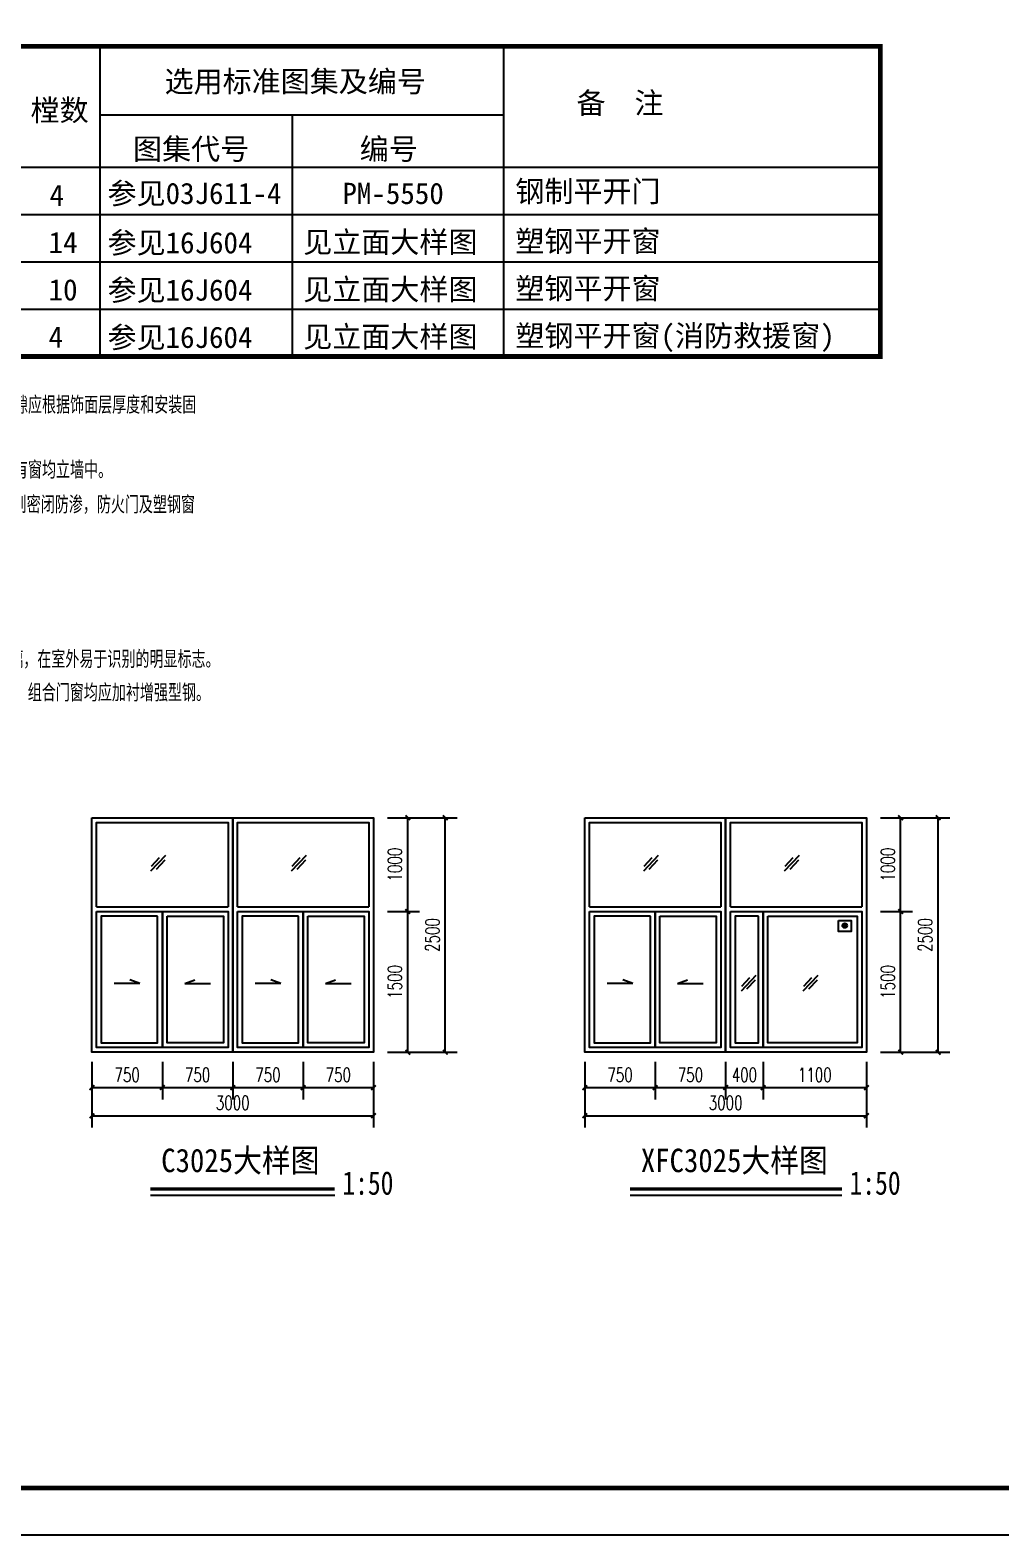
# Model space of a CAD drawing. Extents: x 4414382 to 4540065, y -615151 to -235742.
# Drawn here: x 4467752 to 4488417, y -611598 to -579524 of the extents above; entities that cross this region are included whole.
import ezdxf

# ---------------------------------------------------------------- set-up
doc = ezdxf.new("R2010")
doc.units = 0
doc.header["$LTSCALE"] = 1000
doc.header["$MEASUREMENT"] = 0
doc.layers.get('0').update_dxf_attribs({"linetype": 'CONTINUOUS'})
doc.layers.get('Defpoints').update_dxf_attribs({"linetype": 'CONTINUOUS'})
for name, color, linetype in [('DIM', 7, 'CONTINUOUS'), ('PUB_DIM', 3, 'CONTINUOUS'), ('PUB_TEXT', 7, 'CONTINUOUS'), ('PUB_TITLE', 4, 'CONTINUOUS'), ('WINDOW', 4, 'CONTINUOUS'), ('图名', 15, 'CONTINUOUS'), ('填充', 251, 'CONTINUOUS')]:
    doc.layers.add(name, color=color, linetype=linetype)
doc.styles.add('-宋体', font='', dxfattribs={"width": 0.8})
doc.styles.add('_TCH_DIM_T3', font='SIMPLEX', dxfattribs={"width": 0.705882, "bigfont": 'GBCBIG'})
doc.styles.add('HZ1', font='txt.shx', dxfattribs={"bigfont": 'hzdx.shx'})
doc.styles.add('宋体', font='', dxfattribs={"width": 0.7})
doc.styles.get('-宋体').set_extended_font_data('SimSun')
doc.styles.get('宋体').set_extended_font_data('SimSun')
doc.dimstyles.new('_TCH_ARCH&&100', dxfattribs={"dimtxt": 297.5, "dimasz": 100, "dimexe": 250, "dimexo": 300, "dimgap": 126.25, "dimtad": 1, "dimdec": 0, "dimzin": 0, "dimdsep": 46, "dimtxsty": '_TCH_DIM_T3', "dimblk": 'ARCHTICK', "dimcen": 0.09, "dimclrt": 7, "dimazin": 2, "dimtfac": 1, "dimtdec": 0, "dimtix": 1, "dimtmove": 2, "dimatfit": 3, "dimfxl": 0, "dimtolj": 1, "dimtzin": 0, "dimarcsym": 0})

# ---------------------------------------------------------------- blocks, each defined once
blk = doc.blocks.new('_ArchTick')
at = {"color": 0, "linetype": 'ByBlock', "const_width": 0.4}
blk.add_lwpolyline([(-0.5, -0.5), (0.5, 0.5)], dxfattribs=at)
blk = doc.blocks.new('*D32')
at = {"layer": 'Defpoints', "color": 0}
for p in [(4483373, -601211), (4485573, -601211), (4485573, -602064)]:
    blk.add_point(p, dxfattribs=at)
at = {"layer": 'PUB_DIM', "color": 0, "lineweight": -2}
for p, q in [((4483373, -601511), (4483373, -602314)), ((4485573, -601511), (4485573, -602314)), ((4483373, -602064), (4485573, -602064))]:
    blk.add_line(p, q, dxfattribs=at)
at = {"layer": 'PUB_DIM', "color": 0, "lineweight": -2, "xscale": 100, "yscale": 100, "zscale": 100, "rotation": 180}
blk.add_blockref('_ArchTick', (4483373, -602064), dxfattribs=at)
at = {"layer": 'PUB_DIM', "color": 0, "lineweight": -2, "xscale": 100, "yscale": 100, "zscale": 100}
blk.add_blockref('_ArchTick', (4485573, -602064), dxfattribs=at)
at = {"layer": 'PUB_DIM', "color": 7, "insert": (4484473, -601789), "char_height": 297.5, "attachment_point": 5, "style": '_TCH_DIM_T3'}
blk.add_mtext('\\A1;1100', dxfattribs=at)
blk = doc.blocks.new('*D33')
at = {"layer": 'Defpoints', "color": 0}
for p in [(4482573, -601211), (4483373, -601211), (4483373, -602064)]:
    blk.add_point(p, dxfattribs=at)
at = {"layer": 'PUB_DIM', "color": 0, "lineweight": -2}
for p, q in [((4482573, -601511), (4482573, -602314)), ((4483373, -601511), (4483373, -602314)), ((4482573, -602064), (4483373, -602064))]:
    blk.add_line(p, q, dxfattribs=at)
at = {"layer": 'PUB_DIM', "color": 0, "lineweight": -2, "xscale": 100, "yscale": 100, "zscale": 100, "rotation": 180}
blk.add_blockref('_ArchTick', (4482573, -602064), dxfattribs=at)
at = {"layer": 'PUB_DIM', "color": 0, "lineweight": -2, "xscale": 100, "yscale": 100, "zscale": 100}
blk.add_blockref('_ArchTick', (4483373, -602064), dxfattribs=at)
at = {"layer": 'PUB_DIM', "color": 7, "insert": (4482973, -601789), "char_height": 297.5, "attachment_point": 5, "style": '_TCH_DIM_T3'}
blk.add_mtext('\\A1;400', dxfattribs=at)
blk = doc.blocks.new('*D34')
at = {"layer": 'Defpoints', "color": 0}
for p in [(4481073, -601211), (4482573, -601211), (4482573, -602064)]:
    blk.add_point(p, dxfattribs=at)
at = {"layer": 'PUB_DIM', "color": 0, "lineweight": -2}
for p, q in [((4481073, -601511), (4481073, -602314)), ((4482573, -601511), (4482573, -602314)), ((4481073, -602064), (4482573, -602064))]:
    blk.add_line(p, q, dxfattribs=at)
at = {"layer": 'PUB_DIM', "color": 0, "lineweight": -2, "xscale": 100, "yscale": 100, "zscale": 100, "rotation": 180}
blk.add_blockref('_ArchTick', (4481073, -602064), dxfattribs=at)
at = {"layer": 'PUB_DIM', "color": 0, "lineweight": -2, "xscale": 100, "yscale": 100, "zscale": 100}
blk.add_blockref('_ArchTick', (4482573, -602064), dxfattribs=at)
at = {"layer": 'PUB_DIM', "color": 7, "insert": (4481823, -601789), "char_height": 297.5, "attachment_point": 5, "style": '_TCH_DIM_T3'}
blk.add_mtext('\\A1;750', dxfattribs=at)
blk = doc.blocks.new('*D35')
at = {"layer": 'Defpoints', "color": 0}
for p in [(4479573, -601211), (4481073, -601211), (4481073, -602064)]:
    blk.add_point(p, dxfattribs=at)
at = {"layer": 'PUB_DIM', "color": 0, "lineweight": -2}
for p, q in [((4479573, -601511), (4479573, -602314)), ((4481073, -601511), (4481073, -602314)), ((4479573, -602064), (4481073, -602064))]:
    blk.add_line(p, q, dxfattribs=at)
at = {"layer": 'PUB_DIM', "color": 0, "lineweight": -2, "xscale": 100, "yscale": 100, "zscale": 100, "rotation": 180}
blk.add_blockref('_ArchTick', (4479573, -602064), dxfattribs=at)
at = {"layer": 'PUB_DIM', "color": 0, "lineweight": -2, "xscale": 100, "yscale": 100, "zscale": 100}
blk.add_blockref('_ArchTick', (4481073, -602064), dxfattribs=at)
at = {"layer": 'PUB_DIM', "color": 7, "insert": (4480323, -601789), "char_height": 297.5, "attachment_point": 5, "style": '_TCH_DIM_T3'}
blk.add_mtext('\\A1;750', dxfattribs=at)
blk = doc.blocks.new('*D36')
at = {"layer": 'Defpoints', "color": 0}
for p in [(4485873, -596311), (4487102, -596311), (4485873, -601311)]:
    blk.add_point(p, dxfattribs=at)
at = {"layer": 'PUB_DIM', "color": 0, "lineweight": -2}
for p, q in [((4486173, -596311), (4487352, -596311)), ((4487102, -601311), (4487102, -596311)), ((4486173, -601311), (4487352, -601311))]:
    blk.add_line(p, q, dxfattribs=at)
at = {"layer": 'PUB_DIM', "color": 0, "lineweight": -2, "xscale": 100, "yscale": 100, "zscale": 100}
for p, rotation in [((4487102, -596311), 90), ((4487102, -601311), 270)]:
    blk.add_blockref('_ArchTick', p, dxfattribs=dict(at, rotation=rotation))
at = {"layer": 'PUB_DIM', "color": 7, "insert": (4486827, -598811), "char_height": 297.5, "attachment_point": 5, "rotation": 90, "style": '_TCH_DIM_T3'}
blk.add_mtext('\\A1;2500', dxfattribs=at)
blk = doc.blocks.new('*D37')
at = {"layer": 'Defpoints', "color": 0}
for p in [(4485573, -596311), (4486302, -596311), (4485573, -598311)]:
    blk.add_point(p, dxfattribs=at)
at = {"layer": 'PUB_DIM', "color": 0, "lineweight": -2}
for p, q in [((4485873, -596311), (4486552, -596311)), ((4486302, -598311), (4486302, -596311)), ((4485873, -598311), (4486552, -598311))]:
    blk.add_line(p, q, dxfattribs=at)
at = {"layer": 'PUB_DIM', "color": 0, "lineweight": -2, "xscale": 100, "yscale": 100, "zscale": 100}
for p, rotation in [((4486302, -596311), 90), ((4486302, -598311), 270)]:
    blk.add_blockref('_ArchTick', p, dxfattribs=dict(at, rotation=rotation))
at = {"layer": 'PUB_DIM', "color": 7, "insert": (4486027, -597311), "char_height": 297.5, "attachment_point": 5, "rotation": 90, "style": '_TCH_DIM_T3'}
blk.add_mtext('\\A1;1000', dxfattribs=at)
blk = doc.blocks.new('*D38')
at = {"layer": 'Defpoints', "color": 0}
for p in [(4485573, -598311), (4486302, -598311), (4485573, -601311)]:
    blk.add_point(p, dxfattribs=at)
at = {"layer": 'PUB_DIM', "color": 0, "lineweight": -2}
for p, q in [((4485873, -598311), (4486552, -598311)), ((4486302, -601311), (4486302, -598311)), ((4485873, -601311), (4486552, -601311))]:
    blk.add_line(p, q, dxfattribs=at)
at = {"layer": 'PUB_DIM', "color": 0, "lineweight": -2, "xscale": 100, "yscale": 100, "zscale": 100}
for p, rotation in [((4486302, -598311), 90), ((4486302, -601311), 270)]:
    blk.add_blockref('_ArchTick', p, dxfattribs=dict(at, rotation=rotation))
at = {"layer": 'PUB_DIM', "color": 7, "insert": (4486027, -599811), "char_height": 297.5, "attachment_point": 5, "rotation": 90, "style": '_TCH_DIM_T3'}
blk.add_mtext('\\A1;1500', dxfattribs=at)
blk = doc.blocks.new('*D39')
at = {"layer": 'Defpoints', "color": 0}
for p in [(4479573, -601461), (4485573, -601461), (4485573, -602664)]:
    blk.add_point(p, dxfattribs=at)
at = {"layer": 'PUB_DIM', "color": 0, "lineweight": -2}
for p, q in [((4479573, -601761), (4479573, -602914)), ((4485573, -601761), (4485573, -602914)), ((4479573, -602664), (4485573, -602664))]:
    blk.add_line(p, q, dxfattribs=at)
at = {"layer": 'PUB_DIM', "color": 0, "lineweight": -2, "xscale": 100, "yscale": 100, "zscale": 100, "rotation": 180}
blk.add_blockref('_ArchTick', (4479573, -602664), dxfattribs=at)
at = {"layer": 'PUB_DIM', "color": 0, "lineweight": -2, "xscale": 100, "yscale": 100, "zscale": 100}
blk.add_blockref('_ArchTick', (4485573, -602664), dxfattribs=at)
at = {"layer": 'PUB_DIM', "color": 7, "insert": (4482573, -602389), "char_height": 297.5, "attachment_point": 5, "style": '_TCH_DIM_T3'}
blk.add_mtext('\\A1;3000', dxfattribs=at)
blk = doc.blocks.new('*D48')
at = {"layer": 'Defpoints', "color": 0}
for p in [(4473570, -601211), (4475070, -601211), (4475070, -602064)]:
    blk.add_point(p, dxfattribs=at)
at = {"layer": 'PUB_DIM', "color": 0, "lineweight": -2}
for p, q in [((4473570, -601511), (4473570, -602314)), ((4475070, -601511), (4475070, -602314)), ((4473570, -602064), (4475070, -602064))]:
    blk.add_line(p, q, dxfattribs=at)
at = {"layer": 'PUB_DIM', "color": 0, "lineweight": -2, "xscale": 100, "yscale": 100, "zscale": 100, "rotation": 180}
blk.add_blockref('_ArchTick', (4473570, -602064), dxfattribs=at)
at = {"layer": 'PUB_DIM', "color": 0, "lineweight": -2, "xscale": 100, "yscale": 100, "zscale": 100}
blk.add_blockref('_ArchTick', (4475070, -602064), dxfattribs=at)
at = {"layer": 'PUB_DIM', "color": 7, "insert": (4474320, -601789), "char_height": 297.5, "attachment_point": 5, "style": '_TCH_DIM_T3'}
blk.add_mtext('\\A1;750', dxfattribs=at)
blk = doc.blocks.new('*D49')
at = {"layer": 'Defpoints', "color": 0}
for p in [(4472070, -601211), (4473570, -601211), (4473570, -602064)]:
    blk.add_point(p, dxfattribs=at)
at = {"layer": 'PUB_DIM', "color": 0, "lineweight": -2}
for p, q in [((4472070, -601511), (4472070, -602314)), ((4473570, -601511), (4473570, -602314)), ((4472070, -602064), (4473570, -602064))]:
    blk.add_line(p, q, dxfattribs=at)
at = {"layer": 'PUB_DIM', "color": 0, "lineweight": -2, "xscale": 100, "yscale": 100, "zscale": 100, "rotation": 180}
blk.add_blockref('_ArchTick', (4472070, -602064), dxfattribs=at)
at = {"layer": 'PUB_DIM', "color": 0, "lineweight": -2, "xscale": 100, "yscale": 100, "zscale": 100}
blk.add_blockref('_ArchTick', (4473570, -602064), dxfattribs=at)
at = {"layer": 'PUB_DIM', "color": 7, "insert": (4472820, -601789), "char_height": 297.5, "attachment_point": 5, "style": '_TCH_DIM_T3'}
blk.add_mtext('\\A1;750', dxfattribs=at)
blk = doc.blocks.new('*D50')
at = {"layer": 'Defpoints', "color": 0}
for p in [(4470570, -601211), (4472070, -601211), (4472070, -602064)]:
    blk.add_point(p, dxfattribs=at)
at = {"layer": 'PUB_DIM', "color": 0, "lineweight": -2}
for p, q in [((4470570, -601511), (4470570, -602314)), ((4472070, -601511), (4472070, -602314)), ((4470570, -602064), (4472070, -602064))]:
    blk.add_line(p, q, dxfattribs=at)
at = {"layer": 'PUB_DIM', "color": 0, "lineweight": -2, "xscale": 100, "yscale": 100, "zscale": 100, "rotation": 180}
blk.add_blockref('_ArchTick', (4470570, -602064), dxfattribs=at)
at = {"layer": 'PUB_DIM', "color": 0, "lineweight": -2, "xscale": 100, "yscale": 100, "zscale": 100}
blk.add_blockref('_ArchTick', (4472070, -602064), dxfattribs=at)
at = {"layer": 'PUB_DIM', "color": 7, "insert": (4471320, -601789), "char_height": 297.5, "attachment_point": 5, "style": '_TCH_DIM_T3'}
blk.add_mtext('\\A1;750', dxfattribs=at)
blk = doc.blocks.new('*D51')
at = {"layer": 'Defpoints', "color": 0}
for p in [(4469070, -601211), (4470570, -601211), (4470570, -602064)]:
    blk.add_point(p, dxfattribs=at)
at = {"layer": 'PUB_DIM', "color": 0, "lineweight": -2}
for p, q in [((4469070, -601511), (4469070, -602314)), ((4470570, -601511), (4470570, -602314)), ((4469070, -602064), (4470570, -602064))]:
    blk.add_line(p, q, dxfattribs=at)
at = {"layer": 'PUB_DIM', "color": 0, "lineweight": -2, "xscale": 100, "yscale": 100, "zscale": 100, "rotation": 180}
blk.add_blockref('_ArchTick', (4469070, -602064), dxfattribs=at)
at = {"layer": 'PUB_DIM', "color": 0, "lineweight": -2, "xscale": 100, "yscale": 100, "zscale": 100}
blk.add_blockref('_ArchTick', (4470570, -602064), dxfattribs=at)
at = {"layer": 'PUB_DIM', "color": 7, "insert": (4469820, -601789), "char_height": 297.5, "attachment_point": 5, "style": '_TCH_DIM_T3'}
blk.add_mtext('\\A1;750', dxfattribs=at)
blk = doc.blocks.new('*D52')
at = {"layer": 'Defpoints', "color": 0}
for p in [(4475370, -596311), (4476599, -596311), (4475370, -601311)]:
    blk.add_point(p, dxfattribs=at)
at = {"layer": 'PUB_DIM', "color": 0, "lineweight": -2}
for p, q in [((4475670, -596311), (4476849, -596311)), ((4476599, -601311), (4476599, -596311)), ((4475670, -601311), (4476849, -601311))]:
    blk.add_line(p, q, dxfattribs=at)
at = {"layer": 'PUB_DIM', "color": 0, "lineweight": -2, "xscale": 100, "yscale": 100, "zscale": 100}
for p, rotation in [((4476599, -596311), 90), ((4476599, -601311), 270)]:
    blk.add_blockref('_ArchTick', p, dxfattribs=dict(at, rotation=rotation))
at = {"layer": 'PUB_DIM', "color": 7, "insert": (4476324, -598811), "char_height": 297.5, "attachment_point": 5, "rotation": 90, "style": '_TCH_DIM_T3'}
blk.add_mtext('\\A1;2500', dxfattribs=at)
blk = doc.blocks.new('*D53')
at = {"layer": 'Defpoints', "color": 0}
for p in [(4475070, -596311), (4475799, -596311), (4475070, -598311)]:
    blk.add_point(p, dxfattribs=at)
at = {"layer": 'PUB_DIM', "color": 0, "lineweight": -2}
for p, q in [((4475370, -596311), (4476049, -596311)), ((4475799, -598311), (4475799, -596311)), ((4475370, -598311), (4476049, -598311))]:
    blk.add_line(p, q, dxfattribs=at)
at = {"layer": 'PUB_DIM', "color": 0, "lineweight": -2, "xscale": 100, "yscale": 100, "zscale": 100}
for p, rotation in [((4475799, -596311), 90), ((4475799, -598311), 270)]:
    blk.add_blockref('_ArchTick', p, dxfattribs=dict(at, rotation=rotation))
at = {"layer": 'PUB_DIM', "color": 7, "insert": (4475524, -597311), "char_height": 297.5, "attachment_point": 5, "rotation": 90, "style": '_TCH_DIM_T3'}
blk.add_mtext('\\A1;1000', dxfattribs=at)
blk = doc.blocks.new('*D54')
at = {"layer": 'Defpoints', "color": 0}
for p in [(4475070, -598311), (4475799, -598311), (4475070, -601311)]:
    blk.add_point(p, dxfattribs=at)
at = {"layer": 'PUB_DIM', "color": 0, "lineweight": -2}
for p, q in [((4475370, -598311), (4476049, -598311)), ((4475799, -601311), (4475799, -598311)), ((4475370, -601311), (4476049, -601311))]:
    blk.add_line(p, q, dxfattribs=at)
at = {"layer": 'PUB_DIM', "color": 0, "lineweight": -2, "xscale": 100, "yscale": 100, "zscale": 100}
for p, rotation in [((4475799, -598311), 90), ((4475799, -601311), 270)]:
    blk.add_blockref('_ArchTick', p, dxfattribs=dict(at, rotation=rotation))
at = {"layer": 'PUB_DIM', "color": 7, "insert": (4475524, -599811), "char_height": 297.5, "attachment_point": 5, "rotation": 90, "style": '_TCH_DIM_T3'}
blk.add_mtext('\\A1;1500', dxfattribs=at)
blk = doc.blocks.new('*D55')
at = {"layer": 'Defpoints', "color": 0}
for p in [(4469070, -601461), (4475070, -601461), (4475070, -602664)]:
    blk.add_point(p, dxfattribs=at)
at = {"layer": 'PUB_DIM', "color": 0, "lineweight": -2}
for p, q in [((4469070, -601761), (4469070, -602914)), ((4475070, -601761), (4475070, -602914)), ((4469070, -602664), (4475070, -602664))]:
    blk.add_line(p, q, dxfattribs=at)
at = {"layer": 'PUB_DIM', "color": 0, "lineweight": -2, "xscale": 100, "yscale": 100, "zscale": 100, "rotation": 180}
blk.add_blockref('_ArchTick', (4469070, -602664), dxfattribs=at)
at = {"layer": 'PUB_DIM', "color": 0, "lineweight": -2, "xscale": 100, "yscale": 100, "zscale": 100}
blk.add_blockref('_ArchTick', (4475070, -602664), dxfattribs=at)
at = {"layer": 'PUB_DIM', "color": 7, "insert": (4472070, -602389), "char_height": 297.5, "attachment_point": 5, "style": '_TCH_DIM_T3'}
blk.add_mtext('\\A1;3000', dxfattribs=at)

msp = doc.modelspace()

# ---------------------------------------------------------------- hatches: boundary and pattern name
at = {"layer": 'WINDOW'}
h = msp.add_hatch(color=256, dxfattribs=at)
edge = h.paths.add_edge_path()
edge.add_arc((4485112, -598611.6), 50.2, 0, 360)

# ---------------------------------------------------------------- linework, layer by layer
at = {"layer": 'DIM', "color": 143}
for p, q in [((4469247.7, -586480.2), (4469247.7, -579870.2)), ((4477846.7, -586480.2), (4477846.7, -579870.2)), ((4469247.7, -581332.8), (4477846.7, -581332.8)), ((4473334.9, -581332.8), (4473334.9, -586480.2)), ((4458064.5, -582448.2), (4485868.1, -582448.2)), ((4458064.5, -583456.2), (4485868.1, -583456.2)), ((4459570.2, -583456.2), (4485868.1, -583456.2)), ((4459570.2, -583456.2), (4485868.1, -583456.2)), ((4459570.2, -583456.2), (4485868.1, -583456.2)), ((4459570.2, -583456.2), (4485868.1, -583456.2)), ((4459570.2, -584464.2), (4485868.1, -584464.2)), ((4459570.2, -584464.2), (4485868.1, -584464.2)), ((4459570.2, -584464.2), (4485868.1, -584464.2)), ((4459570.2, -584464.2), (4485868.1, -584464.2)), ((4459570.2, -584464.2), (4485868.1, -584464.2)), ((4459570.2, -585472.2), (4485868.1, -585472.2)), ((4459570.2, -585472.2), (4485868.1, -585472.2)), ((4459570.2, -585472.2), (4485868.1, -585472.2)), ((4459570.2, -585472.2), (4485868.1, -585472.2)), ((4459570.2, -585472.2), (4485868.1, -585472.2)), ((4458064.5, -586480.2), (4485868.1, -586480.2)), ((4458064.5, -586480.2), (4485868.1, -586480.2)), ((4458064.5, -586480.2), (4485868.1, -586480.2)), ((4459570.2, -586480.2), (4485868.1, -586480.2)), ((4459570.2, -586480.2), (4485868.1, -586480.2)), ((4459570.2, -586480.2), (4485868.1, -586480.2)), ((4459570.2, -586480.2), (4485868.1, -586480.2)), ((4459570.2, -586480.2), (4485868.1, -586480.2))]:
    msp.add_line(p, q, dxfattribs=at)
at = {"layer": 'PUB_TITLE', "color": 4}
msp.add_lwpolyline([(4447962.2, -611597.6), (4532062.2, -611597.6), (4532062.2, -552197.6), (4447962.2, -552197.6)], close=True, dxfattribs=at)
at = {"layer": 'PUB_TITLE', "color": 4, "const_width": 100}
msp.add_lwpolyline([(4450462.2, -610597.6), (4531062.2, -610597.6), (4531062.2, -553197.6), (4450462.2, -553197.6)], close=True, dxfattribs=at)
at = {"layer": 'PUB_TITLE', "const_width": 100.8}
msp.add_lwpolyline([(4458064.5, -579870.2), (4485868.1, -579870.2), (4485868.1, -586480.2), (4458064.5, -586480.2)], close=True, dxfattribs=at)
at = {"layer": 'WINDOW'}
for p, q in [((4469169.9, -598211.1), (4471969.9, -598211.1)), ((4469169.9, -598311.1), (4471969.9, -598311.1)), ((4470569.9, -598311.1), (4470569.9, -601211.1)), ((4472169.9, -598211.1), (4474969.9, -598211.1)), ((4472169.9, -598311.1), (4474969.9, -598311.1)), ((4473569.9, -598311.1), (4473569.9, -601211.1)), ((4479673.3, -598211.1), (4482473.3, -598211.1)), ((4479673.3, -598311.1), (4482473.3, -598311.1)), ((4481073.3, -598311.1), (4481073.3, -601211.1)), ((4482673.3, -598211.1), (4485473.3, -598211.1)), ((4482673.3, -598311.1), (4485473.3, -598311.1)), ((4483373.3, -598311.1), (4483373.3, -601211.1))]:
    msp.add_line(p, q, dxfattribs=at)
for points in [[(4469069.9, -596311.1), (4472069.9, -596311.1), (4472069.9, -601311.1), (4469069.9, -601311.1)], [(4472069.9, -596311.1), (4475069.9, -596311.1), (4475069.9, -601311.1), (4472069.9, -601311.1)], [(4479573.3, -596311.1), (4482573.3, -596311.1), (4482573.3, -601311.1), (4479573.3, -601311.1)], [(4482573.3, -596311.1), (4485573.3, -596311.1), (4485573.3, -601311.1), (4482573.3, -601311.1)], [(4470469.9, -598411.1), (4469269.9, -598411.1), (4469269.9, -601111.1), (4470469.9, -601111.1)], [(4470569.9, -598311.1), (4471969.9, -598311.1), (4471969.9, -601211.1), (4470569.9, -601211.1)], [(4470669.9, -598411.1), (4471869.9, -598411.1), (4471869.9, -601111.1), (4470669.9, -601111.1)], [(4473469.9, -598411.1), (4472269.9, -598411.1), (4472269.9, -601111.1), (4473469.9, -601111.1)], [(4473569.9, -598311.1), (4474969.9, -598311.1), (4474969.9, -601211.1), (4473569.9, -601211.1)], [(4473669.9, -598411.1), (4474869.9, -598411.1), (4474869.9, -601111.1), (4473669.9, -601111.1)], [(4480973.3, -598411.1), (4479773.3, -598411.1), (4479773.3, -601111.1), (4480973.3, -601111.1)], [(4481073.3, -598311.1), (4482473.3, -598311.1), (4482473.3, -601211.1), (4481073.3, -601211.1)], [(4481173.3, -598411.1), (4482373.3, -598411.1), (4482373.3, -601111.1), (4481173.3, -601111.1)], [(4483273.3, -598411.1), (4482773.3, -598411.1), (4482773.3, -601111.1), (4483273.3, -601111.1)], [(4483373.3, -598311.1), (4485473.3, -598311.1), (4485473.3, -601211.1), (4483373.3, -601211.1)], [(4483473.3, -598411.1), (4485373.3, -598411.1), (4485373.3, -601111.1), (4483473.3, -601111.1)], [(4484980.2, -598502.3), (4485249.2, -598502.3), (4485249.2, -598733.6), (4484980.2, -598733.6)]]:
    msp.add_lwpolyline(points, close=True, dxfattribs=at)
for points in [[(4469169.9, -598211.1), (4469169.9, -596411.1), (4471969.9, -596411.1), (4471969.9, -598211.1)], [(4472169.9, -598211.1), (4472169.9, -596411.1), (4474969.9, -596411.1), (4474969.9, -598211.1)], [(4479673.3, -598211.1), (4479673.3, -596411.1), (4482473.3, -596411.1), (4482473.3, -598211.1)], [(4482673.3, -598211.1), (4482673.3, -596411.1), (4485473.3, -596411.1), (4485473.3, -598211.1)], [(4471969.9, -598311.1), (4471969.9, -601211.1), (4469169.9, -601211.1), (4469169.9, -598311.1)], [(4474969.9, -598311.1), (4474969.9, -601211.1), (4472169.9, -601211.1), (4472169.9, -598311.1)], [(4482473.3, -598311.1), (4482473.3, -601211.1), (4479673.3, -601211.1), (4479673.3, -598311.1)], [(4485473.3, -598311.1), (4485473.3, -601211.1), (4482673.3, -601211.1), (4482673.3, -598311.1)]]:
    msp.add_lwpolyline(points, dxfattribs=at)
msp.add_circle((4485112, -598611.6), 50.2, dxfattribs=at)
at = {"layer": '图名'}
for p, q in [((4470316.6, -604359.8), (4474242.2, -604359.8)), ((4480536.9, -604359.8), (4485049.5, -604359.8))]:
    msp.add_line(p, q, dxfattribs=at)
at = {"layer": '图名', "const_width": 70}
for points in [[(4470316.6, -604226.6), (4474242.2, -604226.6)], [(4480536.9, -604226.6), (4485049.5, -604226.6)]]:
    msp.add_lwpolyline(points, dxfattribs=at)
at = {"layer": '填充'}
for p, q in [((4470324.8, -597441.9), (4470641.1, -597108.7)), ((4470335.8, -597343.2), (4470507.5, -597162.3)), ((4470442.5, -597405.1), (4470628.2, -597209.5)), ((4473324.8, -597441.9), (4473641.1, -597108.7)), ((4473335.8, -597343.2), (4473507.5, -597162.3)), ((4473442.5, -597405.1), (4473628.2, -597209.5)), ((4480828.2, -597441.9), (4481144.4, -597108.7)), ((4480839.2, -597343.2), (4481010.8, -597162.3)), ((4480945.8, -597405.1), (4481131.5, -597209.5)), ((4483828.2, -597441.9), (4484144.4, -597108.7)), ((4483839.2, -597343.2), (4484010.8, -597162.3)), ((4483945.8, -597405.1), (4484131.5, -597209.5)), ((4470093.1, -599847.9), (4469880.5, -599763.3)), ((4471046.7, -599847.9), (4471259.4, -599763.3)), ((4473093.1, -599847.9), (4472880.5, -599763.3)), ((4474046.7, -599847.9), (4474259.4, -599763.3)), ((4480596.5, -599847.9), (4480383.8, -599763.3)), ((4481550.1, -599847.9), (4481762.7, -599763.3)), ((4482908.1, -599998.7), (4483224.4, -599665.5)), ((4482919.1, -599900), (4483090.8, -599719.1)), ((4483025.8, -599961.9), (4483211.5, -599766.2)), ((4484228.4, -599998.7), (4484544.6, -599665.5)), ((4484239.4, -599900), (4484411, -599719.1)), ((4484346, -599961.9), (4484531.8, -599766.2)), ((4470093.1, -599847.9), (4469546.2, -599847.9)), ((4471046.7, -599847.9), (4471593.7, -599847.9)), ((4473093.1, -599847.9), (4472546.2, -599847.9)), ((4474046.7, -599847.9), (4474593.7, -599847.9)), ((4480596.5, -599847.9), (4480049.5, -599847.9)), ((4481550.1, -599847.9), (4482097, -599847.9))]:
    msp.add_line(p, q, dxfattribs=at)

# ---------------------------------------------------------------- texts
at = {"color": 4, "style": 'HZ1', "width": 0.85}
for s, p in [('1、门窗表及门窗立面图中所示尺寸均为洞口尺寸。门窗洞口的间隙应根据饰面层厚度和安装固', (4458773.6, -587700.5, -11948.3)), ('2、门窗立樘除设计图中注明或另有说明外，所有门均向外开，所有窗均立墙中。', (4458773.6, -589083.6, -11948.3)), ('3、所有外门窗与四周墙体连接处应严格按有关技术规程施工。做到密闭防渗，防火门及塑钢窗', (4458746.2, -589826)), ('7、XFC为消防救援窗口，窗口的玻璃为易于破碎的钢化安全玻璃，在室外易于识别的明显标志。', (4458773.6, -593120.7, -11948.3)), ('注：门窗制做厂家应根据当地气候条件负责型材及玻璃的抗载验算；组合门窗均应加衬增强型钢。', (4458738.6, -593833.7, -23896.7))]:
    msp.add_text(s, height=370, dxfattribs=at).set_placement(p)
at = {"layer": 'PUB_TEXT', "linetype": 'Continuous', "style": '-宋体'}
for s, p in [('选用标准图集及编号', (4470617.6, -580845.5)), ('备  注', (4479395.5, -581303.9)), ('樘数', (4467762.1, -581459.1)), ('图集代号', (4469945.7, -582284.5)), ('编号', (4474776.7, -582284.5)), ('4', (4468166.5, -583269.7)), ('14', (4468146.7, -584277.7)), ('10', (4468146.7, -585285.7)), ('4', (4468146.7, -586293.7))]:
    msp.add_text(s, height=453.6, dxfattribs=at).set_placement(p)
at = {"layer": 'PUB_TEXT', "color": 6, "linetype": 'Continuous', "style": '-宋体'}
for s, p in [('参见03J611-4', (4469402, -583231.4)), ('PM-5550', (4474407.3, -583231.4)), ('钢制平开门', (4478092.5, -583186.4)), ('塑钢平开窗', (4478092.5, -584248.1)), ('参见16J604', (4469402, -584282.4)), ('见立面大样图', (4473572.3, -584268.4)), ('参见16J604', (4469402, -585290.4)), ('见立面大样图', (4473572.3, -585276.4)), ('塑钢平开窗', (4478092.5, -585256.1)), ('参见16J604', (4469402, -586298.4)), ('见立面大样图', (4473572.3, -586284.4)), ('塑钢平开窗(消防救援窗)', (4478092.5, -586264.1))]:
    msp.add_text(s, height=453.6, dxfattribs=at).set_placement(p)
at = {"layer": '图名', "style": '宋体'}
for s, width, p in [('C3025大样图', 0.9, (4470546.3, -603865.8)), ('XFC3025大样图', 0.9, (4480766.7, -603865.8)), ('1:50', 0.8, (4474406, -604346.7)), ('1:50', 0.8, (4485213.3, -604346.7))]:
    msp.add_text(s, height=500, dxfattribs=dict(at, width=width)).set_placement(p)

# ---------------------------------------------------------------- dimensions: what is measured, and where the dimension line sits
at = {"layer": 'PUB_DIM'}
for p1, p2, distance, text, picture, middle in [((4475069.9, -598310.7), (4475069.9, -596311.1), -728.9, '1000', '*D53', (4475523.9, -597310.9)), ((4475369.9, -601311.1), (4475369.9, -596311.1), -1228.9, '2500', '*D52', (4476323.9, -598811.1)), ((4485573.3, -598310.7), (4485573.3, -596311.1), -728.9, '1000', '*D37', (4486027.2, -597310.9)), ((4485873.3, -601311.1), (4485873.3, -596311.1), -1228.9, '2500', '*D36', (4486827.2, -598811.1)), ((4475069.9, -601311.1), (4475069.9, -598310.7), -728.9, '1500', '*D54', (4475523.9, -599810.9)), ((4485573.3, -601311.1), (4485573.3, -598310.7), -728.9, '1500', '*D38', (4486027.2, -599810.9)), ((4469069.9, -601211.1), (4470569.9, -601211.1), -852.6, '750', '*D51', (4469819.9, -601788.7)), ((4470569.9, -601211.1), (4472069.9, -601211.1), -852.6, '750', '*D50', (4471319.9, -601788.7)), ((4472069.9, -601211.1), (4473569.9, -601211.1), -852.6, '750', '*D49', (4472819.9, -601788.7)), ((4473569.9, -601211.1), (4475069.9, -601211.1), -852.6, '750', '*D48', (4474319.9, -601788.7)), ((4479573.3, -601211.1), (4481073.3, -601211.1), -852.6, '750', '*D35', (4480323.3, -601788.7)), ((4481073.3, -601211.1), (4482573.3, -601211.1), -852.6, '750', '*D34', (4481823.3, -601788.7)), ((4482573.3, -601211.1), (4483373.3, -601211.1), -852.6, '400', '*D33', (4482973.3, -601788.7)), ((4483373.3, -601211.1), (4485573.3, -601211.1), -852.6, '1100', '*D32', (4484473.3, -601788.7)), ((4469069.9, -601461.3), (4475069.9, -601461.3), -1202.4, '3000', '*D55', (4472069.9, -602388.7)), ((4479573.3, -601461.3), (4485573.3, -601461.3), -1202.4, '3000', '*D39', (4482573.3, -602388.7))]:
    dim = msp.add_aligned_dim(p1=p1, p2=p2, distance=distance, text=text, dimstyle='_TCH_ARCH&&100', dxfattribs=at)
    dim.commit()
    dim.dimension.update_dxf_attribs({"geometry": picture, "text_midpoint": middle})

doc.saveas('drawing.dxf')
